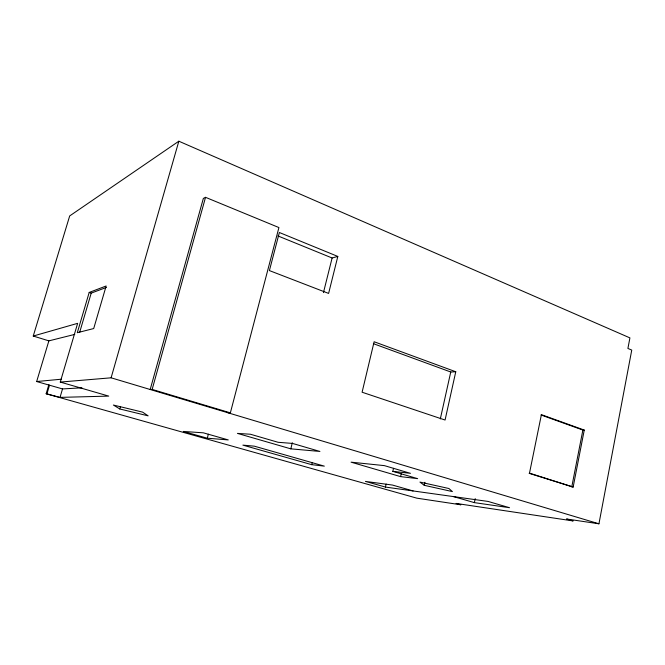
<?xml version="1.0" encoding="UTF-8"?>
<svg xmlns="http://www.w3.org/2000/svg" width="665" height="665" viewBox="0 0 665 665"><rect width="100%" height="100%" fill="white"/><g stroke="black" fill="none" stroke-linecap="round" stroke-linejoin="round"><path stroke-width="1" d="M48.803 384.86L46.159 393.747L416.839 498.16L460.845 504.785L456.057 503.422L573.147 520.944L566.555 518.991L598.941 523.796L631.75 350.089L627.91 348.443L629.913 337.887L178.835 141.204L69.684 215.934L33.25 336.041L48.869 340.862L74.788 334.387M571.767 486.913L582.873 430.031L584.261 430.08L573.147 487.063L529.124 473.33M413.09 490.936L392.483 485.059L365.442 481.41L385.451 487.071L488.044 501.427L509.523 507.703L474.361 502.624L475.217 498.592M455.766 371.752L445.076 420.031L362.101 392.225L374.121 341.752L455.766 371.752L450.754 372.001L373.373 343.664M424.245 485.309L419.947 482.083L448.892 488.509L452.391 491.585L424.245 485.309L424.918 482.291M440.321 418.917L450.754 372.001M393.522 468.326L392.824 471.36L410.446 473.33L384.37 465.625L351.07 462.167L400.571 476.614L401.261 473.605M385.451 487.071L386.141 484.045M311.677 464.66L324.329 466.132L254.296 446.165L242.883 445.126L311.677 464.66L312.168 462.649M337.82 256.432L328.61 293.423L269.4 270.58L279.366 232.501L337.82 256.432L332.109 257.987L277.895 235.917M290.805 448.842L319.915 451.444L292.517 443.422L278.111 442.292L250.447 434.245L237.438 433.389L290.805 448.842L292.309 442.799M323.448 292.617L332.109 257.987M230.364 412.857L278.918 227.555L205.535 197.322L203.357 198.411L150.19 389.507L152.152 389.424L230.364 412.857L228.07 412.815M207.289 438.202L228.261 439.914L203.34 432.824L183.316 431.435L207.289 438.202L208.353 434.195M152.152 389.424L205.535 197.322M119.8 408.975L113.383 405.035L142.601 412.125L148.137 415.849L119.8 408.975L120.365 406.988M33.25 336.041L77.639 323.34L60.274 382.076L111.105 377.811L178.835 141.204M89.193 292.434L77.306 332.708L93.707 328.552L106.151 285.992L89.193 292.434L91.213 293.115L106.375 287.438M46.159 393.747L60.033 397.387L62.518 388.934L81.945 387.82M79.642 332.375L91.213 293.115M46.974 393.713L49.501 385.21M62.518 388.934L36.666 381.535L48.869 340.862M36.666 381.535L61.222 379.216M60.033 397.387L108.736 396.107L60.274 382.076M400.571 476.614L417.653 478.65L392.824 471.36M453.488 496.589L474.361 502.624M111.105 377.811L598.941 523.796M573.147 487.063L529.498 473.148L541.401 414.652L584.261 430.08M541.027 414.985L582.873 430.031"/></g></svg>
